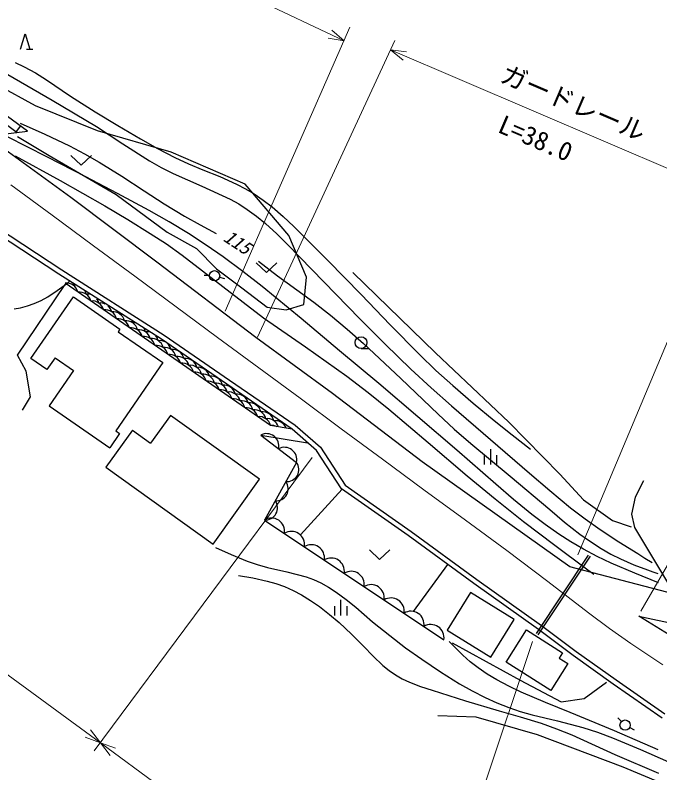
# Model space of a CAD drawing. Units: millimetres, scale not verified. Extents: x 40000 to 680090, y 20000 to 380000.
# Drawn here: x 96732 to 159410, y 262207 to 335875 of the extents above; entities that cross this region are included whole.
import ezdxf
from ezdxf.enums import TextEntityAlignment as Align

# ---------------------------------------------------------------- set-up
doc = ezdxf.new("R2010")
doc.units = ezdxf.units.MM
doc.header["$LTSCALE"] = 1000
doc.linetypes.add('CHAIN', pattern=[18.5, 12, -1.5, 3.5, -1.5])
for name, color, linetype, lineweight in [('M-BGD', 7, 'Continuous', 25), ('M-BMK', 2, 'CHAIN', 13), ('M-STR-HTXT', 7, 'Continuous', 13)]:
    doc.layers.add(name, color=color, linetype=linetype, lineweight=lineweight)
doc.styles.add('ＭＳ ゴシック', font='')
doc.styles.get('ＭＳ ゴシック').set_extended_font_data('MS Gothic')

msp = doc.modelspace()

# ---------------------------------------------------------------- linework, layer by layer
at = {"layer": 'M-BGD'}
for p, q in [((97238, 332552), (97695, 334048)), ((97695, 334048), (98153, 332552)), ((97920, 324600), (85915, 333438)), ((85420, 332926), (96942, 324475)), ((97842, 332552), (98442, 332552)), ((98698, 327069), (91848, 330790)), ((96722, 331281), (97604, 330858)), ((97604, 330858), (98697, 330253)), ((96009, 330098), (100329, 327603)), ((98697, 330253), (99765, 329594)), ((99765, 329594), (102124, 328011)), ((102124, 328011), (104504, 326486)), ((100329, 327603), (104632, 325065)), ((104742, 324615), (98698, 327069)), ((104504, 326486), (106699, 325136)), ((97240, 325101), (96837, 324552)), ((97216, 325379), (99619, 324300)), ((104632, 325065), (107200, 323359)), ((106699, 325136), (108923, 323839)), ((93941, 324093), (97920, 324600)), ((99619, 324300), (102001, 323164)), ((111915, 322560), (104742, 324615)), ((102139, 318136), (93941, 324093)), ((99800, 322099), (96000, 324042)), ((96973, 324080), (100028, 322222)), ((108923, 323839), (110567, 322916)), ((102001, 323164), (103462, 322403)), ((107200, 323359), (109798, 321705)), ((110567, 322916), (112241, 322047)), ((96741, 322192), (101103, 319783)), ((103594, 320156), (99800, 322099)), ((100028, 322222), (106538, 318440)), ((102154, 322241), (103155, 321297)), ((103155, 321297), (104154, 322242)), ((103462, 322403), (104894, 321590)), ((119089, 319442), (111915, 322560)), ((112241, 322047), (113593, 321418)), ((104894, 321590), (107093, 320225)), ((109798, 321705), (110927, 321063)), ((113593, 321418), (114983, 320838)), ((110927, 321063), (112095, 320469)), ((112095, 320469), (114885, 319258)), ((114983, 320838), (116630, 320173)), ((101103, 319783), (105454, 317324)), ((106698, 318551), (103594, 320156)), ((107093, 320225), (109271, 318803)), ((116630, 320173), (118245, 319456)), ((114885, 319258), (117633, 317998)), ((118245, 319456), (119126, 319000)), ((123341, 314463), (119089, 319442)), ((119126, 319000), (119976, 318491)), ((106538, 318440), (111520, 314790)), ((109772, 316893), (106698, 318551)), ((109271, 318803), (111211, 317545)), ((119976, 318491), (120860, 317884)), ((91153, 317728), (101258, 311126)), ((110501, 311871), (102139, 318136)), ((111211, 317545), (113189, 316334)), ((117633, 317998), (118478, 317522)), ((118478, 317522), (119292, 316995)), ((120860, 317884), (121711, 317225)), ((100987, 310706), (90887, 317305)), ((105454, 317324), (107679, 316018)), ((111707, 315786), (109772, 316893)), ((119292, 316995), (120194, 316331)), ((121711, 317225), (122776, 316310)), ((113189, 316334), (114724, 315475)), ((120194, 316331), (121063, 315616)), ((122776, 316310), (123814, 315338)), ((107679, 316018), (109873, 314661)), ((113600, 314634), (111707, 315786)), ((114724, 315475), (116280, 314654)), ((121063, 315616), (122169, 314611)), ((123814, 315338), (127127, 312035)), ((109873, 314661), (111440, 313626)), ((111520, 314790), (114377, 313197)), ((115296, 313527), (113600, 314634)), ((122169, 314611), (123247, 313550)), ((125070, 310413), (123341, 314463)), ((111440, 313626), (112972, 312543)), ((114377, 313197), (116304, 311206)), ((116951, 312376), (115296, 313527)), ((123247, 313550), (126747, 309934)), ((112972, 312543), (116910, 309486)), ((118872, 310958), (116951, 312376)), ((120129, 304546), (110501, 311871)), ((120170, 311798), (121170, 310854)), ((120398, 311968), (122233, 310546)), ((121170, 310854), (122170, 311799)), ((127127, 312035), (130374, 308712)), ((101258, 311126), (111232, 304775)), ((116304, 311206), (118762, 309348)), ((120758, 309491), (118872, 310958)), ((110956, 304358), (100987, 310706)), ((115617, 310552), (115118, 310569)), ((116599, 310401), (117081, 310268)), ((122233, 310546), (124109, 309169)), ((124806, 307757), (125070, 310413)), ((129570, 310859), (137596, 303033)), ((96944, 302822), (101580, 309676)), ((100828, 309099), (101719, 309759)), ((121562, 295973), (101597, 309811)), ((101719, 309759), (101854, 309863)), ((101854, 309863), (101997, 309972)), ((116910, 309486), (120866, 306435)), ((124525, 306393), (120758, 309491)), ((126747, 309934), (130242, 306352)), ((99912, 308495), (100828, 309099)), ((118762, 309348), (121220, 307489)), ((124109, 309169), (125772, 307957)), ((130374, 308712), (133191, 305770)), ((98265, 302485), (102388, 308474)), ((98585, 307828), (99265, 308136)), ((99265, 308136), (99912, 308495)), ((102388, 308474), (106919, 305354)), ((125772, 307957), (127405, 306691)), ((96635, 307323), (97265, 307425)), ((97265, 307425), (97934, 307597)), ((97934, 307597), (98585, 307828)), ((121220, 307489), (123079, 307225)), ((123079, 307225), (124806, 307757)), ((127405, 306691), (129015, 305349)), ((120866, 306435), (124945, 303637)), ((128251, 303251), (124525, 306393)), ((130242, 306352), (132709, 303884)), ((133191, 305770), (136050, 302870)), ((106919, 305354), (106736, 305089)), ((106736, 305089), (111090, 302091)), ((129015, 305349), (130587, 303961)), ((117302, 299986), (110956, 304358)), ((111232, 304775), (117586, 300398)), ((127577, 299089), (120129, 304546)), ((124945, 303637), (128987, 300790)), ((130587, 303961), (134226, 300542)), ((132709, 303884), (135216, 301460)), ((97801, 301252), (96944, 302822)), ((132078, 300048), (128251, 303251)), ((130365, 303463), (131111, 303463)), ((136050, 302870), (137642, 301340)), ((137596, 303033), (144723, 296297)), ((99824, 301411), (98265, 302485)), ((100611, 302554), (99824, 301411)), ((100611, 302554), (102401, 301321)), ((111090, 302091), (106517, 295450)), ((102401, 301321), (100029, 297876)), ((135216, 301460), (137167, 299647)), ((137642, 301340), (139275, 299854)), ((98231, 298754), (97801, 301252)), ((128987, 300790), (131040, 299199)), ((123649, 295618), (117302, 299986)), ((117586, 300398), (123955, 296013)), ((135886, 296835), (132078, 300048)), ((134226, 300542), (137843, 297077)), ((139275, 299854), (141268, 298141)), ((131040, 299199), (133064, 297553)), ((137167, 299647), (139161, 297876)), ((97446, 297469), (98231, 298754)), ((136317, 292442), (127577, 299089)), ((100029, 297876), (105924, 293817)), ((139161, 297876), (142950, 294628)), ((141268, 298141), (143308, 296467)), ((111845, 296954), (109901, 294247)), ((120494, 290745), (111845, 296954)), ((133064, 297553), (136876, 294329)), ((137843, 297077), (139422, 295633)), ((139683, 293572), (135886, 296835)), ((143308, 296467), (145060, 295069)), ((144723, 296297), (149689, 291243)), ((108142, 295510), (105561, 291916)), ((106517, 295450), (106878, 295202)), ((108142, 295510), (109901, 294247)), ((123649, 295618), (121562, 295973)), ((126037, 293543), (123649, 295618)), ((123955, 296013), (126417, 293874)), ((139422, 295633), (141036, 294238)), ((106878, 295202), (105924, 293817)), ((120603, 295047), (125163, 294302)), ((120603, 295047), (124091, 292387)), ((145060, 295069), (146821, 293681)), ((136876, 294329), (140688, 291088)), ((141036, 294238), (144860, 291045)), ((142950, 294628), (146733, 291348)), ((128461, 289830), (126037, 293543)), ((126417, 293874), (128827, 290184)), ((143456, 290259), (139683, 293572)), ((142935, 293680), (142936, 292180)), ((142335, 293084), (142336, 292184)), ((143535, 293084), (143536, 292184)), ((105561, 291916), (115971, 284444)), ((124091, 292387), (120973, 286788)), ((150657, 282247), (136317, 292442)), ((140688, 291088), (143403, 288848)), ((144860, 291045), (148703, 287802)), ((146733, 291348), (148715, 289646)), ((149689, 291243), (151997, 288737)), ((115971, 284444), (120494, 290745)), ((145190, 288771), (143456, 290259)), ((157826, 290585), (157007, 289013)), ((128520, 289788), (124464, 285332)), ((134926, 285276), (128461, 289830)), ((128827, 290184), (135217, 285683)), ((148715, 289646), (150739, 287987)), ((143403, 288848), (146163, 286650)), ((157007, 289013), (156666, 287373)), ((146957, 287334), (145190, 288771)), ((151997, 288737), (154806, 286732)), ((148263, 286343), (146957, 287334)), ((148703, 287802), (150149, 286591)), ((150739, 287987), (152155, 286899)), ((156666, 287373), (156940, 286075)), ((120973, 286788), (138413, 275143)), ((146163, 286650), (149195, 284332)), ((150149, 286591), (151635, 285425)), ((152155, 286899), (153615, 285853)), ((154806, 286732), (156611, 286132)), ((149600, 285404), (148263, 286343)), ((153615, 285853), (155413, 284664)), ((156940, 286075), (160837, 279587)), ((141335, 280615), (134926, 285276)), ((135217, 285683), (141629, 281019)), ((150771, 284652), (149600, 285404)), ((151635, 285425), (152658, 284692)), ((151973, 283951), (150771, 284652)), ((152658, 284692), (153719, 284007)), ((155413, 284664), (157256, 283519)), ((116223, 284113), (117735, 283429)), ((131167, 283890), (132167, 282946)), ((132167, 282946), (133167, 283891)), ((149195, 284332), (152271, 282057)), ((153321, 283246), (151973, 283951)), ((153719, 284007), (154641, 283479)), ((117735, 283429), (119278, 282797)), ((147404, 275747), (152486, 283378)), ((147571, 275636), (152653, 283267)), ((154691, 282597), (153321, 283246)), ((154641, 283479), (155600, 282999)), ((155600, 282999), (156891, 282445)), ((157256, 283519), (157957, 283093)), ((157957, 283093), (158668, 282663)), ((119278, 282797), (120260, 282457)), ((120260, 282457), (121264, 282174)), ((121264, 282174), (123151, 281744)), ((135457, 277896), (138785, 282469)), ((160837, 279587), (150657, 282247)), ((156973, 281617), (154691, 282597)), ((156891, 282445), (158220, 281939)), ((123151, 281744), (125015, 281259)), ((152271, 282057), (152626, 281797)), ((152626, 281797), (152980, 281537)), ((159286, 280690), (156973, 281617)), ((158220, 281939), (158720, 281758)), ((158720, 281758), (159221, 281578)), ((118432, 281399), (119846, 281154)), ((119846, 281154), (121241, 280852)), ((121241, 280852), (122083, 280612)), ((125015, 281259), (125739, 280999)), ((125739, 280999), (126446, 280680)), ((126446, 280680), (127206, 280263)), ((141629, 281019), (147900, 276545)), ((122083, 280612), (122915, 280312)), ((122915, 280312), (123745, 279943)), ((123745, 279943), (124561, 279514)), ((127206, 280263), (127949, 279786)), ((147605, 276141), (141335, 280615)), ((124561, 279514), (125455, 278969)), ((127949, 279786), (128918, 279074)), ((141010, 279743), (138740, 276088)), ((145259, 277104), (141010, 279743)), ((125455, 278969), (126317, 278373)), ((128366, 279013), (128367, 277513)), ((128918, 279074), (129861, 278306)), ((126317, 278373), (127295, 277617)), ((127766, 278416), (127767, 277516)), ((128966, 278417), (128967, 277517)), ((129861, 278306), (131490, 276901)), ((127295, 277617), (128237, 276813)), ((142989, 273450), (145259, 277104)), ((164797, 272838), (157368, 277440)), ((157368, 277440), (161456, 276578)), ((128237, 276813), (129431, 275696)), ((131490, 276901), (133146, 275551)), ((147900, 276545), (151283, 274017)), ((129431, 275696), (130597, 274523)), ((133146, 275551), (134688, 274372)), ((138740, 276088), (142989, 273450)), ((144457, 272971), (146433, 276103)), ((146433, 276103), (149946, 273887)), ((150983, 273617), (147605, 276141)), ((139592, 274305), (138939, 274985)), ((139209, 274862), (145829, 271225)), ((130597, 274523), (131524, 273562)), ((134688, 274372), (136260, 273245)), ((140260, 273646), (139592, 274305)), ((131524, 273562), (132486, 272650)), ((140982, 273008), (140260, 273646)), ((149946, 273887), (149615, 273362)), ((149615, 273362), (150466, 272825)), ((154857, 270832), (150983, 273617)), ((151283, 274017), (155149, 271238)), ((132486, 272650), (133087, 272160)), ((136260, 273245), (138079, 272036)), ((141732, 272424), (140982, 273008)), ((148821, 270218), (144457, 272971)), ((150466, 272825), (148821, 270218)), ((133087, 272160), (133720, 271721)), ((138079, 272036), (139944, 270869)), ((142623, 271812), (141732, 272424)), ((133720, 271721), (134372, 271348)), ((134372, 271348), (135065, 271022)), ((143551, 271250), (142623, 271812)), ((144714, 270624), (143551, 271250)), ((145829, 271225), (149801, 269109)), ((155149, 271238), (159911, 267941)), ((135065, 271022), (136153, 270604)), ((136153, 270604), (137270, 270240)), ((139944, 270869), (141161, 270181)), ((145913, 270047), (144714, 270624)), ((152051, 269441), (154234, 271031)), ((159647, 267516), (154857, 270832)), ((137270, 270240), (140524, 269208)), ((141161, 270181), (142413, 269543)), ((148283, 269034), (145913, 270047)), ((140524, 269208), (143784, 268238)), ((142413, 269543), (143554, 269026)), ((143554, 269026), (144717, 268565)), ((150678, 268076), (148283, 269034)), ((149801, 269109), (152051, 269441)), ((143784, 268238), (145836, 267661)), ((144717, 268565), (145843, 268185)), ((145843, 268185), (146996, 267859)), ((137823, 267780), (141529, 267649)), ((141529, 267649), (147486, 265931)), ((145836, 267661), (147875, 267025)), ((146996, 267859), (149457, 267274)), ((154999, 266286), (150678, 268076)), ((155676, 267204), (155322, 267557)), ((147875, 267025), (149367, 266488)), ((149457, 267274), (151912, 266628)), ((149367, 266488), (150839, 265894)), ((151912, 266628), (153365, 266151)), ((153365, 266151), (154808, 265613)), ((159256, 264457), (154999, 266286)), ((156477, 266627), (156924, 266404)), ((147486, 265931), (155818, 262784)), ((150839, 265894), (155044, 264000)), ((154808, 265613), (157536, 264476)), ((157536, 264476), (160247, 263281)), ((155044, 264000), (159273, 262161)), ((155818, 262784), (166988, 258136))]:
    msp.add_line(p, q, dxfattribs=at)
for centre, radius in [((116117, 310535), 498), ((130364, 304037), 574), ((156029, 266851), 498)]:
    msp.add_circle(centre, radius, dxfattribs=at)
for centre, radius, start, end in [((101726, 308663), 1154, 14.16238, 96.38358), ((101264, 309330), 1154, 14.16238, 21.8793), ((102512, 308465), 1154, 87.53549, 96.38358), ((102974, 307799), 1154, 14.16238, 96.38358), ((102512, 308465), 1154, 14.16238, 28.31976), ((103760, 307600), 1154, 79.4408, 96.38358), ((104221, 306934), 1154, 14.16238, 96.38358), ((103760, 307600), 1154, 14.16238, 36.41446), ((105007, 306735), 1154, 65.51727, 96.38358), ((105469, 306069), 1154, 14.16238, 96.38358), ((105007, 306735), 1154, 14.16238, 50.33795), ((106255, 305870), 1154, 14.16238, 96.38358), ((107041, 305672), 1154, 91.17566, 96.38358), ((106717, 305204), 1154, 14.16238, 96.38358), ((107503, 305005), 1154, 14.16238, 96.38358), ((107041, 305672), 1154, 14.16238, 24.67957), ((108289, 304807), 1154, 84.13376, 96.38358), ((107965, 304339), 1154, 14.16238, 96.38358), ((108751, 304141), 1154, 14.16238, 96.38358), ((108289, 304807), 1154, 14.16238, 31.72147), ((109537, 303942), 1154, 74.56876, 96.38358), ((109213, 303474), 1154, 14.16238, 96.38358), ((109999, 303276), 1154, 14.16238, 96.38358), ((109537, 303942), 1154, 14.16238, 41.28647), ((110460, 302609), 1154, 14.16238, 96.38358), ((110785, 303077), 1154, 59.07236, 96.38358), ((111246, 302411), 1154, 14.16238, 96.38358), ((110785, 303077), 1154, 14.16238, 51.82214), ((111708, 301744), 1154, 14.16238, 96.38358), ((112032, 302212), 1154, 14.16238, 96.38358), ((112494, 301546), 1154, 14.16238, 96.38358), ((113280, 301347), 1154, 14.16238, 96.38358), ((112956, 300879), 1154, 14.16238, 96.38358), ((113742, 300681), 1154, 14.16238, 96.38358), ((114528, 300483), 1154, 14.16238, 96.38358), ((114204, 300015), 1154, 14.16238, 96.38358), ((114990, 299816), 1154, 14.16238, 96.38358), ((115776, 299618), 1154, 14.16238, 96.38358), ((115451, 299150), 1154, 14.16238, 96.38358), ((116238, 298951), 1154, 14.16238, 96.38358), ((117024, 298753), 1154, 14.16238, 96.38358), ((116699, 298285), 1154, 14.16238, 96.38358), ((117485, 298086), 1154, 14.16238, 96.38358), ((117947, 297420), 1154, 14.16238, 96.38358), ((118271, 297888), 1154, 14.16238, 96.38358), ((118733, 297221), 1154, 14.16238, 96.38358), ((119195, 296555), 1154, 14.16238, 96.38358), ((119519, 297023), 1154, 14.16238, 96.38358), ((119981, 296357), 1154, 14.16238, 96.38358), ((120767, 296158), 1154, 14.16238, 96.38358), ((120443, 295690), 1154, 14.16238, 96.38358), ((121229, 295492), 1154, 17.67242, 96.38358), ((122015, 295293), 1154, 21.29749, 96.38358), ((121690, 294825), 1154, 64.29825, 96.38358), ((121168, 293980), 1208, 347.43884, 117.91583), ((122912, 292650), 1208, 347.43884, 117.91583), ((123141, 291694), 1176, 265.65393, 36.13089), ((122102, 289827), 1176, 265.65393, 36.13089), ((121063, 287961), 1176, 265.65393, 36.13089), ((121644, 285695), 1283, 351.02859, 121.50558), ((123582, 284401), 1283, 351.02859, 121.50558), ((125519, 283107), 1283, 351.02859, 121.50558), ((127457, 281813), 1283, 351.02859, 121.50558), ((129395, 280519), 1283, 351.02859, 121.50558), ((131333, 279225), 1283, 351.02859, 121.50558), ((133270, 277931), 1283, 351.02859, 121.50558), ((135208, 276637), 1283, 351.02859, 121.50558), ((137146, 275343), 1283, 351.02859, 121.50558)]:
    msp.add_arc(centre, radius, start, end, dxfattribs=at)
at = {"layer": 'M-BMK'}
for p, q in [((100327, 316414), (96305, 319383)), ((104341, 313451), (100327, 316414)), ((108363, 310482), (104341, 313451)), ((112377, 307519), (108363, 310482)), ((116398, 304550), (112377, 307519)), ((120411, 301588), (116398, 304550)), ((124430, 298621), (120411, 301588)), ((128441, 295660), (124430, 298621)), ((132460, 292690), (128441, 295660)), ((136476, 289734), (132460, 292690)), ((140512, 286788), (136476, 289734)), ((144526, 283828), (140512, 286788)), ((148506, 280806), (144526, 283828)), ((152462, 277768), (148506, 280806)), ((154518, 276246), (152462, 277768)), ((156600, 274779), (154518, 276246)), ((159703, 272711), (156600, 274779))]:
    msp.add_line(p, q, dxfattribs=at)
at = {"layer": 'M-STR-HTXT'}
for p, q in [((97220, 348292), (128704, 333385)), ((129281, 334697), (117158, 307110)), ((127533, 334417), (128704, 333385)), ((120294, 304557), (133632, 333415)), ((128704, 333385), (127165, 333641)), ((134447, 331509), (133238, 332496)), ((133238, 332496), (134785, 332299)), ((133238, 332496), (166128, 318418)), ((166432, 319142), (151425, 283416)), ((157563, 277925), (177421, 312332)), ((59357, 298532), (105015, 265140)), ((104425, 264333), (125599, 292852)), ((147039, 274985), (136678, 244043)), ((104059, 266373), (105015, 265140)), ((105015, 265140), (103552, 265680)), ((105969, 263904), (105015, 265140)), ((105015, 265140), (106477, 264596)), ((105015, 265140), (110842, 260860))]:
    msp.add_line(p, q, dxfattribs=at)

# ---------------------------------------------------------------- texts
at = {"layer": 'M-BGD', "style": 'ＭＳ ゴシック', "oblique": 15}
msp.add_text('115', height=1320, rotation=326.5, dxfattribs=at).set_placement((116649, 313667), align=Align.BOTTOM_LEFT)
at = {"layer": 'M-STR-HTXT', "style": 'ＭＳ ゴシック'}
for s, p in [('ガードレール', (143538, 328963)), ('L=38.0', (143320, 324032))]:
    msp.add_text(s, height=1833, rotation=336.8, dxfattribs=at).set_placement(p, align=Align.BOTTOM_LEFT)

doc.saveas('drawing.dxf')
